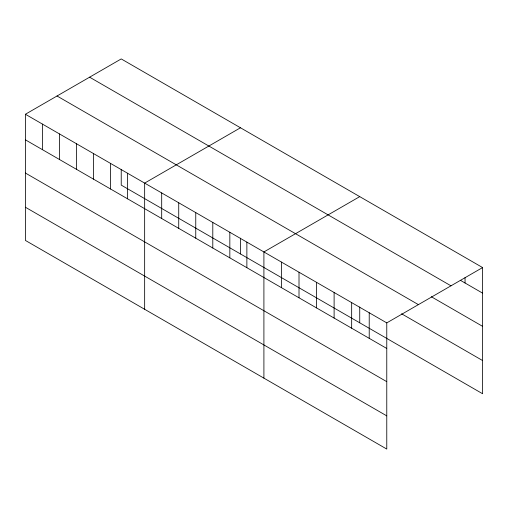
<?xml version="1.0" encoding="UTF-8"?>
<svg xmlns="http://www.w3.org/2000/svg" width="508" height="508" viewBox="0 0 508 508"><rect width="100%" height="100%" fill="white"/><g stroke="black" fill="none" stroke-linecap="round" stroke-linejoin="round"><path stroke-width="0.76" d="M25.4 114.256L386.772 322.891L386.772 449.072L25.4 240.436L25.4 114.256L121.228 58.928L482.6 267.564L482.6 393.744L121.228 185.109L121.228 169.304M240.481 127.775L144.653 183.102L144.653 309.289M359.734 196.628L263.906 251.949L263.906 378.136M386.772 322.891L482.6 267.564M460.324 280.276L482.6 293.141M89.605 77.184L450.977 285.82M431.292 296.716L482.6 326.339M57.023 95.993L418.395 304.629M401.587 313.779L482.6 360.547M25.4 139.833L386.772 348.469M25.4 173.031L386.772 381.667M25.4 207.239L386.772 415.874M465.049 277.584L465.049 283.007M369.221 312.757L369.221 338.334M359.734 307.003L359.734 322.809M351.663 302.622L351.663 328.2M334.112 292.487L334.112 318.065M316.56 282.353L316.56 307.931M299.009 272.218L299.009 297.796M281.457 262.084L281.457 287.668M246.869 242.119L246.869 267.697M240.481 238.15L240.481 253.962M229.832 232.283L229.832 257.861M212.795 222.447L212.795 248.025M195.758 212.611L195.758 238.189M178.727 202.775L178.727 228.352M161.69 192.938L161.69 218.516M127.616 173.266L127.616 198.844M110.579 163.43L110.579 189.008M93.542 153.594L93.542 179.172M76.511 143.758L76.511 169.342M59.474 133.922L59.474 159.506M42.437 124.085L42.437 149.669"/></g></svg>
